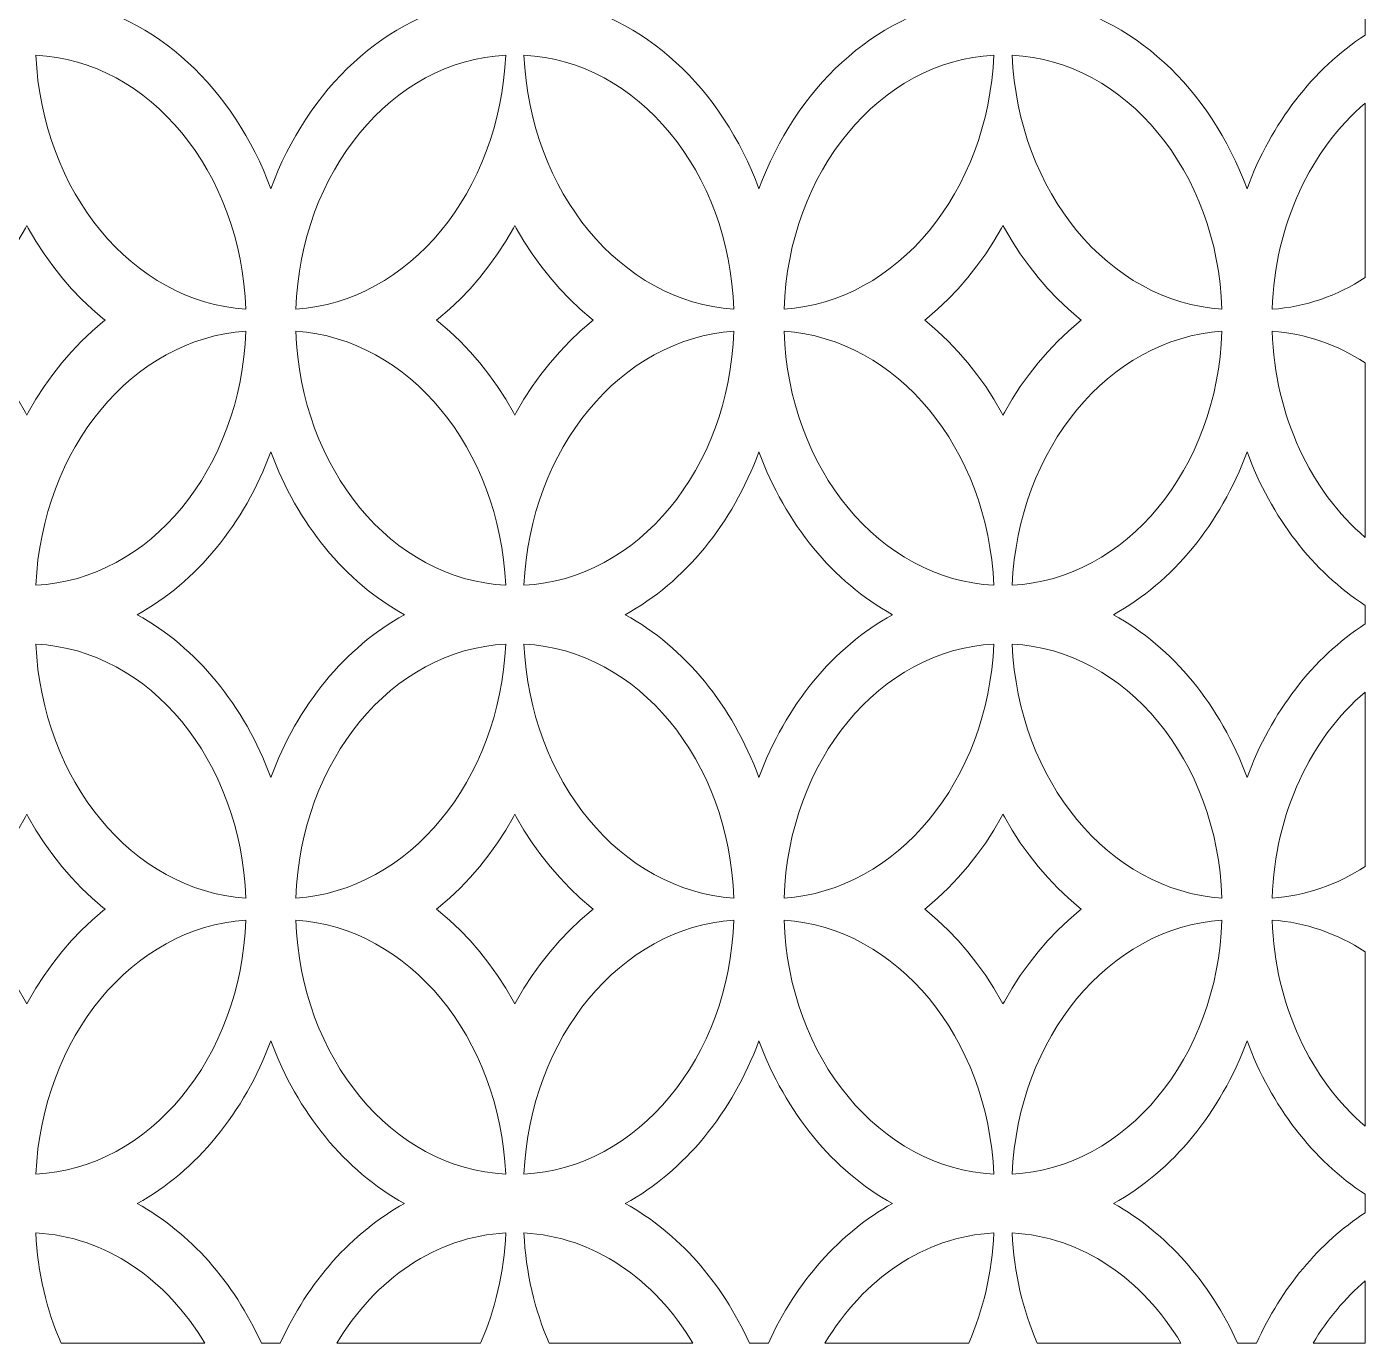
# Model space of a CAD drawing. Header units: millimetres. Extents: x -1200 to 1200, y -590 to 590.
# Drawn here: x 612 to 1200, y -590 to -12 of the extents above; entities that cross this region are included whole.
import ezdxf

# ---------------------------------------------------------------- set-up
doc = ezdxf.new("R2010")
doc.units = ezdxf.units.MM
doc.header["$MEASUREMENT"] = 0
doc.layers.add('Layer 1', color=7, linetype='Continuous')

msp = doc.modelspace()

# ---------------------------------------------------------------- linework, layer by layer
at = {"layer": 'Layer 1', "color": 250, "lineweight": 20}
for points, knots in [([(719.4251, 82.8927), (735.6529, 38.8588), (769.8678, 6.655), (810.757, -0.0266), (769.8701, -6.706), (735.6535, -38.9105), (719.4251, -82.9459), (703.1967, -38.9105), (668.9758, -6.706), (628.0932, -0.0266), (628.0932, -0.0266), (628.0847, -0.0266), (628.0847, -0.0266), (668.9758, 6.6528), (703.1967, 38.8573), (719.4251, 82.8927)], [0, 0, 0, 0, 0.2, 0.2, 0.2, 0.4, 0.4, 0.4, 0.6, 0.6, 0.6, 0.8, 0.8, 0.8, 1, 1, 1, 1]), ([(933.7399, 82.8927), (949.9768, 38.8573), (984.1892, 6.6528), (1025.0803, -0.0266), (984.1892, -6.706), (949.9768, -38.9105), (933.7399, -82.9459), (917.5073, -38.9105), (883.2992, -6.706), (842.408, -0.0266), (883.2992, 6.6528), (917.5073, 38.8573), (933.7399, 82.8927)], [0, 0, 0, 0, 0.25, 0.25, 0.25, 0.5, 0.5, 0.5, 0.75, 0.75, 0.75, 1, 1, 1, 1]), ([(1199.95, 15.4279), (1199.95, 15.4279), (1199.95, -15.4811), (1199.95, -15.4811), (1177.0556, -30.3213), (1158.6985, -54.0862), (1148.059, -82.9459), (1131.8264, -38.9105), (1097.6183, -6.706), (1056.7229, -0.0266), (1097.6183, 6.6528), (1131.8264, 38.8573), (1148.059, 82.8927), (1158.6985, 54.0382), (1177.0556, 30.2681), (1199.95, 15.4279)], [0, 0, 0, 0, 0.2, 0.2, 0.2, 0.4, 0.4, 0.4, 0.6, 0.6, 0.6, 0.8, 0.8, 0.8, 1, 1, 1, 1]), ([(616.2579, -24.3336), (666.2237, -26.8009), (706.3728, -75.3993), (708.4167, -135.8957), (658.7647, -132.5922), (618.9804, -84.4325), (616.2579, -24.3336)], [0, 0, 0, 0, 0.5, 0.5, 0.5, 1, 1, 1, 1]), ([(730.4334, -135.8957), (732.4774, -75.3993), (772.6264, -26.8009), (822.5922, -24.3336), (819.8698, -84.4325), (780.0812, -132.5922), (730.4334, -135.8957)], [0, 0, 0, 0, 0.5, 0.5, 0.5, 1, 1, 1, 1]), ([(830.577, -24.3336), (880.5386, -26.8009), (920.6919, -75.3993), (922.7316, -135.8957), (873.0838, -132.5922), (833.2952, -84.4325), (830.577, -24.3336)], [0, 0, 0, 0, 0.5, 0.5, 0.5, 1, 1, 1, 1]), ([(944.7525, -135.8957), (946.7922, -75.3993), (986.9455, -26.8009), (1036.9071, -24.3336), (1034.1889, -84.4325), (994.4003, -132.5922), (944.7525, -135.8957)], [0, 0, 0, 0, 0.5, 0.5, 0.5, 1, 1, 1, 1]), ([(1044.892, -24.3336), (1094.8577, -26.8009), (1135.0068, -75.3993), (1137.0507, -135.8957), (1087.4029, -132.5922), (1047.6186, -84.4325), (1044.892, -24.3336)], [0, 0, 0, 0, 0.5, 0.5, 0.5, 1, 1, 1, 1]), ([(1159.0674, -135.8957), (1160.3353, -98.452), (1176.199, -65.5713), (1199.95, -45.3679), (1199.95, -45.3679), (1199.95, -121.9692), (1199.95, -121.9692), (1187.6696, -129.9906), (1173.8031, -134.915), (1159.0674, -135.8957)], [0, 0, 0, 0, 0.33333333, 0.33333333, 0.33333333, 0.66666667, 0.66666667, 0.66666667, 1, 1, 1, 1]), ([(645.7337, -139.9994), (645.7337, -139.9994), (646.6539, -140.7221), (646.6539, -140.7221), (646.6539, -140.7221), (645.7337, -141.4395), (645.7337, -141.4395), (645.7337, -141.4395), (640.9546, -145.5483), (640.9546, -145.5483), (640.9546, -145.5483), (636.3579, -149.9256), (636.3579, -149.9256), (636.3579, -149.9256), (631.9436, -154.5557), (631.9436, -154.5557), (631.9436, -154.5557), (627.7158, -159.4285), (627.7158, -159.4285), (627.7158, -159.4285), (623.6916, -164.5438), (623.6916, -164.5438), (623.6916, -164.5438), (619.8666, -169.8914), (619.8666, -169.8914), (619.8666, -169.8914), (616.2537, -175.4507), (616.2537, -175.4507), (616.2537, -175.4507), (612.857, -181.2319), (612.857, -181.2319), (612.857, -181.2319), (612.2634, -182.3572), (612.2634, -182.3572), (612.2634, -182.3572), (611.674, -181.2319), (611.674, -181.2319), (611.674, -181.2319), (608.2773, -175.4507), (608.2773, -175.4507), (608.2773, -175.4507), (604.6644, -169.8914), (604.6644, -169.8914), (604.6644, -169.8914), (600.8395, -164.5438), (600.8395, -164.5438), (600.8395, -164.5438), (596.811, -159.4285), (596.811, -159.4285), (596.811, -159.4285), (592.5832, -154.5505), (592.5832, -154.5505), (592.5832, -154.5505), (588.1731, -149.9256), (588.1731, -149.9256), (588.1731, -149.9256), (583.5722, -145.5483), (583.5722, -145.5483), (583.5722, -145.5483), (578.8016, -141.4395), (578.8016, -141.4395), (578.8016, -141.4395), (577.8772, -140.7221), (577.8772, -140.7221), (577.8772, -140.7221), (578.8016, -139.9994), (578.8016, -139.9994), (578.8016, -139.9994), (583.5722, -135.8957), (583.5722, -135.8957), (583.5722, -135.8957), (588.1731, -131.5237), (588.1731, -131.5237), (588.1731, -131.5237), (592.5832, -126.8987), (592.5832, -126.8987), (592.5832, -126.8987), (596.811, -122.0156), (596.811, -122.0156), (596.811, -122.0156), (600.8395, -116.8951), (600.8395, -116.8951), (600.8395, -116.8951), (604.6644, -111.5526), (604.6644, -111.5526), (604.6644, -111.5526), (608.2773, -105.9882), (608.2773, -105.9882), (608.2773, -105.9882), (611.674, -100.2122), (611.674, -100.2122), (611.674, -100.2122), (612.2634, -99.0972), (612.2634, -99.0972), (612.2634, -99.0972), (612.857, -100.2122), (612.857, -100.2122), (612.857, -100.2122), (616.2537, -105.9882), (616.2537, -105.9882), (616.2537, -105.9882), (619.8666, -111.5526), (619.8666, -111.5526), (619.8666, -111.5526), (623.6916, -116.9003), (623.6916, -116.9003), (623.6916, -116.9003), (627.7158, -122.0156), (627.7158, -122.0156), (627.7158, -122.0156), (631.9436, -126.8936), (631.9436, -126.8936), (631.9436, -126.8936), (636.3579, -131.5237), (636.3579, -131.5237), (636.3579, -131.5237), (640.9546, -135.8957), (640.9546, -135.8957), (640.9546, -135.8957), (645.7337, -139.9994), (645.7337, -139.9994)], [0, 0, 0, 0, 0.025, 0.025, 0.025, 0.05, 0.05, 0.05, 0.075, 0.075, 0.075, 0.1, 0.1, 0.1, 0.125, 0.125, 0.125, 0.15, 0.15, 0.15, 0.175, 0.175, 0.175, 0.2, 0.2, 0.2, 0.225, 0.225, 0.225, 0.25, 0.25, 0.25, 0.275, 0.275, 0.275, 0.3, 0.3, 0.3, 0.325, 0.325, 0.325, 0.35, 0.35, 0.35, 0.375, 0.375, 0.375, 0.4, 0.4, 0.4, 0.425, 0.425, 0.425, 0.45, 0.45, 0.45, 0.475, 0.475, 0.475, 0.5, 0.5, 0.5, 0.525, 0.525, 0.525, 0.55, 0.55, 0.55, 0.575, 0.575, 0.575, 0.6, 0.6, 0.6, 0.625, 0.625, 0.625, 0.65, 0.65, 0.65, 0.675, 0.675, 0.675, 0.7, 0.7, 0.7, 0.725, 0.725, 0.725, 0.75, 0.75, 0.75, 0.775, 0.775, 0.775, 0.8, 0.8, 0.8, 0.825, 0.825, 0.825, 0.85, 0.85, 0.85, 0.875, 0.875, 0.875, 0.9, 0.9, 0.9, 0.925, 0.925, 0.925, 0.95, 0.95, 0.95, 0.975, 0.975, 0.975, 1, 1, 1, 1]), ([(860.0486, -139.9994), (860.0486, -139.9994), (860.9687, -140.7221), (860.9687, -140.7221), (860.9687, -140.7221), (860.0486, -141.4395), (860.0486, -141.4395), (860.0486, -141.4395), (855.2737, -145.5483), (855.2737, -145.5483), (855.2737, -145.5483), (850.6771, -149.9256), (850.6771, -149.9256), (850.6771, -149.9256), (846.2584, -154.5557), (846.2584, -154.5557), (846.2584, -154.5557), (842.0391, -159.4285), (842.0391, -159.4285), (842.0391, -159.4285), (838.0107, -164.5438), (838.0107, -164.5438), (838.0107, -164.5438), (834.1815, -169.8914), (834.1815, -169.8914), (834.1815, -169.8914), (830.5686, -175.4507), (830.5686, -175.4507), (830.5686, -175.4507), (827.1762, -181.2319), (827.1762, -181.2319), (827.1762, -181.2319), (826.5825, -182.3572), (826.5825, -182.3572), (826.5825, -182.3572), (825.9889, -181.2319), (825.9889, -181.2319), (825.9889, -181.2319), (822.5964, -175.4507), (822.5964, -175.4507), (822.5964, -175.4507), (818.9835, -169.8914), (818.9835, -169.8914), (818.9835, -169.8914), (815.1628, -164.5438), (815.1628, -164.5438), (815.1628, -164.5438), (811.1344, -159.4285), (811.1344, -159.4285), (811.1344, -159.4285), (806.9066, -154.5505), (806.9066, -154.5505), (806.9066, -154.5505), (802.4922, -149.9256), (802.4922, -149.9256), (802.4922, -149.9256), (797.8913, -145.5483), (797.8913, -145.5483), (797.8913, -145.5483), (793.1165, -141.4395), (793.1165, -141.4395), (793.1165, -141.4395), (792.1963, -140.7221), (792.1963, -140.7221), (792.1963, -140.7221), (793.1165, -139.9994), (793.1165, -139.9994), (793.1165, -139.9994), (797.8955, -135.8957), (797.8955, -135.8957), (797.8955, -135.8957), (802.4922, -131.5237), (802.4922, -131.5237), (802.4922, -131.5237), (806.9066, -126.8987), (806.9066, -126.8987), (806.9066, -126.8987), (811.1344, -122.0156), (811.1344, -122.0156), (811.1344, -122.0156), (815.1628, -116.8951), (815.1628, -116.8951), (815.1628, -116.8951), (818.9835, -111.5526), (818.9835, -111.5526), (818.9835, -111.5526), (822.5964, -105.9882), (822.5964, -105.9882), (822.5964, -105.9882), (825.9889, -100.2122), (825.9889, -100.2122), (825.9889, -100.2122), (826.5825, -99.0972), (826.5825, -99.0972), (826.5825, -99.0972), (827.1762, -100.2122), (827.1762, -100.2122), (827.1762, -100.2122), (830.5686, -105.9882), (830.5686, -105.9882), (830.5686, -105.9882), (834.1815, -111.5526), (834.1815, -111.5526), (834.1815, -111.5526), (838.0107, -116.9003), (838.0107, -116.9003), (838.0107, -116.9003), (842.0391, -122.0156), (842.0391, -122.0156), (842.0391, -122.0156), (846.2584, -126.8936), (846.2584, -126.8936), (846.2584, -126.8936), (850.6771, -131.5237), (850.6771, -131.5237), (850.6771, -131.5237), (855.2737, -135.8957), (855.2737, -135.8957), (855.2737, -135.8957), (860.0486, -139.9994), (860.0486, -139.9994)], [0, 0, 0, 0, 0.025, 0.025, 0.025, 0.05, 0.05, 0.05, 0.075, 0.075, 0.075, 0.1, 0.1, 0.1, 0.125, 0.125, 0.125, 0.15, 0.15, 0.15, 0.175, 0.175, 0.175, 0.2, 0.2, 0.2, 0.225, 0.225, 0.225, 0.25, 0.25, 0.25, 0.275, 0.275, 0.275, 0.3, 0.3, 0.3, 0.325, 0.325, 0.325, 0.35, 0.35, 0.35, 0.375, 0.375, 0.375, 0.4, 0.4, 0.4, 0.425, 0.425, 0.425, 0.45, 0.45, 0.45, 0.475, 0.475, 0.475, 0.5, 0.5, 0.5, 0.525, 0.525, 0.525, 0.55, 0.55, 0.55, 0.575, 0.575, 0.575, 0.6, 0.6, 0.6, 0.625, 0.625, 0.625, 0.65, 0.65, 0.65, 0.675, 0.675, 0.675, 0.7, 0.7, 0.7, 0.725, 0.725, 0.725, 0.75, 0.75, 0.75, 0.775, 0.775, 0.775, 0.8, 0.8, 0.8, 0.825, 0.825, 0.825, 0.85, 0.85, 0.85, 0.875, 0.875, 0.875, 0.9, 0.9, 0.9, 0.925, 0.925, 0.925, 0.95, 0.95, 0.95, 0.975, 0.975, 0.975, 1, 1, 1, 1]), ([(1074.3634, -139.9994), (1074.3634, -139.9994), (1075.2878, -140.7221), (1075.2878, -140.7221), (1075.2878, -140.7221), (1074.3634, -141.4395), (1074.3634, -141.4395), (1074.3634, -141.4395), (1069.5928, -145.5483), (1069.5928, -145.5483), (1069.5928, -145.5483), (1064.9962, -149.9256), (1064.9962, -149.9256), (1064.9962, -149.9256), (1060.5775, -154.5557), (1060.5775, -154.5557), (1060.5775, -154.5557), (1056.354, -159.4285), (1056.354, -159.4285), (1056.354, -159.4285), (1052.3255, -164.5438), (1052.3255, -164.5438), (1052.3255, -164.5438), (1048.5049, -169.8914), (1048.5049, -169.8914), (1048.5049, -169.8914), (1044.892, -175.4507), (1044.892, -175.4507), (1044.892, -175.4507), (1041.4953, -181.2319), (1041.4953, -181.2319), (1041.4953, -181.2319), (1040.9016, -182.3572), (1040.9016, -182.3572), (1040.9016, -182.3572), (1040.308, -181.2319), (1040.308, -181.2319), (1040.308, -181.2319), (1036.9113, -175.4507), (1036.9113, -175.4507), (1036.9113, -175.4507), (1033.3026, -169.8914), (1033.3026, -169.8914), (1033.3026, -169.8914), (1029.4777, -164.5438), (1029.4777, -164.5438), (1029.4777, -164.5438), (1025.4492, -159.4285), (1025.4492, -159.4285), (1025.4492, -159.4285), (1021.2214, -154.5505), (1021.2214, -154.5505), (1021.2214, -154.5505), (1016.8071, -149.9256), (1016.8071, -149.9256), (1016.8071, -149.9256), (1012.2104, -145.5483), (1012.2104, -145.5483), (1012.2104, -145.5483), (1007.4356, -141.4395), (1007.4356, -141.4395), (1007.4356, -141.4395), (1006.5112, -140.7221), (1006.5112, -140.7221), (1006.5112, -140.7221), (1007.4356, -139.9994), (1007.4356, -139.9994), (1007.4356, -139.9994), (1012.2104, -135.8957), (1012.2104, -135.8957), (1012.2104, -135.8957), (1016.8071, -131.5237), (1016.8071, -131.5237), (1016.8071, -131.5237), (1021.2214, -126.8987), (1021.2214, -126.8987), (1021.2214, -126.8987), (1025.4492, -122.0156), (1025.4492, -122.0156), (1025.4492, -122.0156), (1029.4777, -116.8951), (1029.4777, -116.8951), (1029.4777, -116.8951), (1033.3026, -111.5526), (1033.3026, -111.5526), (1033.3026, -111.5526), (1036.9113, -105.9882), (1036.9113, -105.9882), (1036.9113, -105.9882), (1040.308, -100.2122), (1040.308, -100.2122), (1040.308, -100.2122), (1040.9016, -99.0972), (1040.9016, -99.0972), (1040.9016, -99.0972), (1041.4953, -100.2122), (1041.4953, -100.2122), (1041.4953, -100.2122), (1044.892, -105.9882), (1044.892, -105.9882), (1044.892, -105.9882), (1048.5006, -111.5526), (1048.5006, -111.5526), (1048.5006, -111.5526), (1052.3255, -116.9003), (1052.3255, -116.9003), (1052.3255, -116.9003), (1056.354, -122.0156), (1056.354, -122.0156), (1056.354, -122.0156), (1060.5775, -126.8936), (1060.5775, -126.8936), (1060.5775, -126.8936), (1064.9962, -131.5237), (1064.9962, -131.5237), (1064.9962, -131.5237), (1069.5928, -135.8957), (1069.5928, -135.8957), (1069.5928, -135.8957), (1074.3634, -139.9994), (1074.3634, -139.9994)], [0, 0, 0, 0, 0.025, 0.025, 0.025, 0.05, 0.05, 0.05, 0.075, 0.075, 0.075, 0.1, 0.1, 0.1, 0.125, 0.125, 0.125, 0.15, 0.15, 0.15, 0.175, 0.175, 0.175, 0.2, 0.2, 0.2, 0.225, 0.225, 0.225, 0.25, 0.25, 0.25, 0.275, 0.275, 0.275, 0.3, 0.3, 0.3, 0.325, 0.325, 0.325, 0.35, 0.35, 0.35, 0.375, 0.375, 0.375, 0.4, 0.4, 0.4, 0.425, 0.425, 0.425, 0.45, 0.45, 0.45, 0.475, 0.475, 0.475, 0.5, 0.5, 0.5, 0.525, 0.525, 0.525, 0.55, 0.55, 0.55, 0.575, 0.575, 0.575, 0.6, 0.6, 0.6, 0.625, 0.625, 0.625, 0.65, 0.65, 0.65, 0.675, 0.675, 0.675, 0.7, 0.7, 0.7, 0.725, 0.725, 0.725, 0.75, 0.75, 0.75, 0.775, 0.775, 0.775, 0.8, 0.8, 0.8, 0.825, 0.825, 0.825, 0.85, 0.85, 0.85, 0.875, 0.875, 0.875, 0.9, 0.9, 0.9, 0.925, 0.925, 0.925, 0.95, 0.95, 0.95, 0.975, 0.975, 0.975, 1, 1, 1, 1]), ([(708.4167, -145.5586), (706.377, -206.0447), (666.2237, -254.6432), (616.2579, -257.1105), (618.9804, -197.0116), (658.7647, -148.8468), (708.4167, -145.5586)], [0, 0, 0, 0, 0.5, 0.5, 0.5, 1, 1, 1, 1]), ([(730.4334, -145.5586), (780.0812, -148.8468), (819.8698, -197.0116), (822.5922, -257.1105), (772.6264, -254.6432), (732.4774, -206.0447), (730.4334, -145.5586)], [0, 0, 0, 0, 0.5, 0.5, 0.5, 1, 1, 1, 1]), ([(922.7316, -145.5586), (920.6919, -206.0447), (880.5386, -254.6432), (830.577, -257.1105), (833.2952, -197.0116), (873.0838, -148.8468), (922.7316, -145.5586)], [0, 0, 0, 0, 0.5, 0.5, 0.5, 1, 1, 1, 1]), ([(944.7525, -145.5586), (994.4046, -148.8468), (1034.1889, -197.0116), (1036.9071, -257.1105), (986.9455, -254.6432), (946.7922, -206.0447), (944.7525, -145.5586)], [0, 0, 0, 0, 0.5, 0.5, 0.5, 1, 1, 1, 1]), ([(1044.892, -257.1105), (1047.6186, -197.0116), (1087.4029, -148.8468), (1137.0507, -145.5586), (1135.0068, -206.0447), (1094.8577, -254.6432), (1044.892, -257.1105)], [0, 0, 0, 0, 0.5, 0.5, 0.5, 1, 1, 1, 1]), ([(1159.0674, -145.5586), (1173.8031, -146.5394), (1187.6696, -151.4637), (1199.95, -159.4801), (1199.95, -159.4801), (1199.95, -236.0813), (1199.95, -236.0813), (1176.199, -215.8677), (1160.3353, -182.9921), (1159.0674, -145.5586)], [0, 0, 0, 0, 0.33333333, 0.33333333, 0.33333333, 0.66666667, 0.66666667, 0.66666667, 1, 1, 1, 1]), ([(719.4251, -198.5137), (731.0949, -230.171), (752.0557, -255.6962), (778.1009, -270.0409), (752.0557, -284.3803), (731.0949, -309.921), (719.4251, -341.5681), (707.7552, -309.921), (686.7987, -284.3803), (660.7493, -270.0409), (686.7987, -255.6962), (707.7552, -230.171), (719.4251, -198.5137)], [0, 0, 0, 0, 0.25, 0.25, 0.25, 0.5, 0.5, 0.5, 0.75, 0.75, 0.75, 1, 1, 1, 1]), ([(875.0684, -270.0409), (901.1135, -255.6962), (922.0743, -230.171), (933.7399, -198.5137), (945.414, -230.171), (966.3706, -255.6962), (992.42, -270.0409), (966.3706, -284.3803), (945.414, -309.921), (933.7399, -341.5681), (922.0743, -309.921), (901.1135, -284.3803), (875.0684, -270.0409)], [0, 0, 0, 0, 0.25, 0.25, 0.25, 0.5, 0.5, 0.5, 0.75, 0.75, 0.75, 1, 1, 1, 1]), ([(1199.95, -265.9733), (1199.95, -265.9733), (1199.95, -274.1084), (1199.95, -274.1084), (1177.0513, -288.9537), (1158.6985, -312.7187), (1148.059, -341.5681), (1136.3892, -309.921), (1115.4284, -284.3803), (1089.3833, -270.0409), (1115.4284, -255.6962), (1136.3892, -230.171), (1148.059, -198.5137), (1158.6985, -227.3733), (1177.0513, -251.1332), (1199.95, -265.9733)], [0, 0, 0, 0, 0.2, 0.2, 0.2, 0.4, 0.4, 0.4, 0.6, 0.6, 0.6, 0.8, 0.8, 0.8, 1, 1, 1, 1]), ([(616.2579, -282.966), (666.2237, -285.4386), (706.3728, -334.037), (708.4167, -394.5282), (658.7647, -391.2298), (618.9804, -343.065), (616.2579, -282.966)], [0, 0, 0, 0, 0.5, 0.5, 0.5, 1, 1, 1, 1]), ([(730.4334, -394.5282), (732.4774, -334.0422), (772.6264, -285.4386), (822.5922, -282.966), (819.8698, -343.065), (780.0812, -391.2298), (730.4334, -394.5282)], [0, 0, 0, 0, 0.5, 0.5, 0.5, 1, 1, 1, 1]), ([(830.577, -282.966), (880.5386, -285.4386), (920.6919, -334.037), (922.7316, -394.5282), (873.0838, -391.2298), (833.2952, -343.065), (830.577, -282.966)], [0, 0, 0, 0, 0.5, 0.5, 0.5, 1, 1, 1, 1]), ([(944.7525, -394.5282), (946.7922, -334.0422), (986.9455, -285.4386), (1036.9071, -282.966), (1034.1889, -343.065), (994.4003, -391.2298), (944.7525, -394.5282)], [0, 0, 0, 0, 0.5, 0.5, 0.5, 1, 1, 1, 1]), ([(1044.892, -282.966), (1094.8577, -285.4386), (1135.0068, -334.037), (1137.0507, -394.5282), (1087.4029, -391.2298), (1047.6186, -343.065), (1044.892, -282.966)], [0, 0, 0, 0, 0.5, 0.5, 0.5, 1, 1, 1, 1]), ([(1159.0674, -394.5282), (1160.3353, -357.0896), (1176.199, -324.214), (1199.95, -304.0056), (1199.95, -304.0056), (1199.95, -380.6016), (1199.95, -380.6016), (1187.6696, -388.6231), (1173.8031, -393.5475), (1159.0674, -394.5282)], [0, 0, 0, 0, 0.33333333, 0.33333333, 0.33333333, 0.66666667, 0.66666667, 0.66666667, 1, 1, 1, 1]), ([(645.7337, -398.6422), (645.7337, -398.6422), (646.6539, -399.3597), (646.6539, -399.3597), (646.6539, -399.3597), (645.7337, -400.072), (645.7337, -400.072), (645.7337, -400.072), (640.9546, -404.1808), (640.9546, -404.1808), (640.9546, -404.1808), (636.3579, -408.558), (636.3579, -408.558), (636.3579, -408.558), (631.9436, -413.1881), (631.9436, -413.1881), (631.9436, -413.1881), (627.7158, -418.0661), (627.7158, -418.0661), (627.7158, -418.0661), (623.6916, -423.1814), (623.6916, -423.1814), (623.6916, -423.1814), (619.8666, -428.5239), (619.8666, -428.5239), (619.8666, -428.5239), (616.2537, -434.0883), (616.2537, -434.0883), (616.2537, -434.0883), (612.857, -439.8695), (612.857, -439.8695), (612.857, -439.8695), (612.2634, -440.9845), (612.2634, -440.9845), (612.2634, -440.9845), (611.674, -439.8695), (611.674, -439.8695), (611.674, -439.8695), (608.2773, -434.0883), (608.2773, -434.0883), (608.2773, -434.0883), (604.6644, -428.5239), (604.6644, -428.5239), (604.6644, -428.5239), (600.8395, -423.1814), (600.8395, -423.1814), (600.8395, -423.1814), (596.811, -418.0661), (596.811, -418.0661), (596.811, -418.0661), (592.5832, -413.1881), (592.5832, -413.1881), (592.5832, -413.1881), (588.1731, -408.558), (588.1731, -408.558), (588.1731, -408.558), (583.5722, -404.1808), (583.5722, -404.1808), (583.5722, -404.1808), (578.8016, -400.072), (578.8016, -400.072), (578.8016, -400.072), (577.8772, -399.3597), (577.8772, -399.3597), (577.8772, -399.3597), (578.8016, -398.6422), (578.8016, -398.6422), (578.8016, -398.6422), (583.5722, -394.5282), (583.5722, -394.5282), (583.5722, -394.5282), (588.1731, -390.1613), (588.1731, -390.1613), (588.1731, -390.1613), (592.5832, -385.5312), (592.5832, -385.5312), (592.5832, -385.5312), (596.811, -380.6481), (596.811, -380.6481), (596.811, -380.6481), (600.8395, -375.5379), (600.8395, -375.5379), (600.8395, -375.5379), (604.6644, -370.1903), (604.6644, -370.1903), (604.6644, -370.1903), (608.2773, -364.6258), (608.2773, -364.6258), (608.2773, -364.6258), (611.674, -358.8498), (611.674, -358.8498), (611.674, -358.8498), (612.2634, -357.7297), (612.2634, -357.7297), (612.2634, -357.7297), (612.857, -358.8498), (612.857, -358.8498), (612.857, -358.8498), (616.2537, -364.6207), (616.2537, -364.6207), (616.2537, -364.6207), (619.8666, -370.1903), (619.8666, -370.1903), (619.8666, -370.1903), (623.6916, -375.5379), (623.6916, -375.5379), (623.6916, -375.5379), (627.7158, -380.6481), (627.7158, -380.6481), (627.7158, -380.6481), (631.9436, -385.526), (631.9436, -385.526), (631.9436, -385.526), (636.3579, -390.1562), (636.3579, -390.1562), (636.3579, -390.1562), (640.9546, -394.5282), (640.9546, -394.5282), (640.9546, -394.5282), (645.7337, -398.6422), (645.7337, -398.6422)], [0, 0, 0, 0, 0.025, 0.025, 0.025, 0.05, 0.05, 0.05, 0.075, 0.075, 0.075, 0.1, 0.1, 0.1, 0.125, 0.125, 0.125, 0.15, 0.15, 0.15, 0.175, 0.175, 0.175, 0.2, 0.2, 0.2, 0.225, 0.225, 0.225, 0.25, 0.25, 0.25, 0.275, 0.275, 0.275, 0.3, 0.3, 0.3, 0.325, 0.325, 0.325, 0.35, 0.35, 0.35, 0.375, 0.375, 0.375, 0.4, 0.4, 0.4, 0.425, 0.425, 0.425, 0.45, 0.45, 0.45, 0.475, 0.475, 0.475, 0.5, 0.5, 0.5, 0.525, 0.525, 0.525, 0.55, 0.55, 0.55, 0.575, 0.575, 0.575, 0.6, 0.6, 0.6, 0.625, 0.625, 0.625, 0.65, 0.65, 0.65, 0.675, 0.675, 0.675, 0.7, 0.7, 0.7, 0.725, 0.725, 0.725, 0.75, 0.75, 0.75, 0.775, 0.775, 0.775, 0.8, 0.8, 0.8, 0.825, 0.825, 0.825, 0.85, 0.85, 0.85, 0.875, 0.875, 0.875, 0.9, 0.9, 0.9, 0.925, 0.925, 0.925, 0.95, 0.95, 0.95, 0.975, 0.975, 0.975, 1, 1, 1, 1]), ([(860.0486, -398.6422), (860.0486, -398.6422), (860.9687, -399.3597), (860.9687, -399.3597), (860.9687, -399.3597), (860.0486, -400.072), (860.0486, -400.072), (860.0486, -400.072), (855.2737, -404.1808), (855.2737, -404.1808), (855.2737, -404.1808), (850.6771, -408.558), (850.6771, -408.558), (850.6771, -408.558), (846.2584, -413.1881), (846.2584, -413.1881), (846.2584, -413.1881), (842.0391, -418.0661), (842.0391, -418.0661), (842.0391, -418.0661), (838.0107, -423.1814), (838.0107, -423.1814), (838.0107, -423.1814), (834.1815, -428.5239), (834.1815, -428.5239), (834.1815, -428.5239), (830.5686, -434.0883), (830.5686, -434.0883), (830.5686, -434.0883), (827.1762, -439.8695), (827.1762, -439.8695), (827.1762, -439.8695), (826.5825, -440.9845), (826.5825, -440.9845), (826.5825, -440.9845), (825.9889, -439.8695), (825.9889, -439.8695), (825.9889, -439.8695), (822.5964, -434.0883), (822.5964, -434.0883), (822.5964, -434.0883), (818.9835, -428.5239), (818.9835, -428.5239), (818.9835, -428.5239), (815.1628, -423.1814), (815.1628, -423.1814), (815.1628, -423.1814), (811.1344, -418.0661), (811.1344, -418.0661), (811.1344, -418.0661), (806.9066, -413.1881), (806.9066, -413.1881), (806.9066, -413.1881), (802.4922, -408.558), (802.4922, -408.558), (802.4922, -408.558), (797.8913, -404.1808), (797.8913, -404.1808), (797.8913, -404.1808), (793.1165, -400.072), (793.1165, -400.072), (793.1165, -400.072), (792.1963, -399.3597), (792.1963, -399.3597), (792.1963, -399.3597), (793.1165, -398.6422), (793.1165, -398.6422), (793.1165, -398.6422), (797.8955, -394.5282), (797.8955, -394.5282), (797.8955, -394.5282), (802.4922, -390.1613), (802.4922, -390.1613), (802.4922, -390.1613), (806.9066, -385.5312), (806.9066, -385.5312), (806.9066, -385.5312), (811.1344, -380.6481), (811.1344, -380.6481), (811.1344, -380.6481), (815.1628, -375.5379), (815.1628, -375.5379), (815.1628, -375.5379), (818.9835, -370.1903), (818.9835, -370.1903), (818.9835, -370.1903), (822.5964, -364.6258), (822.5964, -364.6258), (822.5964, -364.6258), (825.9889, -358.8498), (825.9889, -358.8498), (825.9889, -358.8498), (826.5825, -357.7297), (826.5825, -357.7297), (826.5825, -357.7297), (827.1762, -358.8498), (827.1762, -358.8498), (827.1762, -358.8498), (830.5686, -364.6207), (830.5686, -364.6207), (830.5686, -364.6207), (834.1815, -370.1903), (834.1815, -370.1903), (834.1815, -370.1903), (838.0107, -375.5379), (838.0107, -375.5379), (838.0107, -375.5379), (842.0391, -380.6481), (842.0391, -380.6481), (842.0391, -380.6481), (846.2584, -385.526), (846.2584, -385.526), (846.2584, -385.526), (850.6771, -390.1562), (850.6771, -390.1562), (850.6771, -390.1562), (855.2737, -394.5282), (855.2737, -394.5282), (855.2737, -394.5282), (860.0486, -398.6422), (860.0486, -398.6422)], [0, 0, 0, 0, 0.025, 0.025, 0.025, 0.05, 0.05, 0.05, 0.075, 0.075, 0.075, 0.1, 0.1, 0.1, 0.125, 0.125, 0.125, 0.15, 0.15, 0.15, 0.175, 0.175, 0.175, 0.2, 0.2, 0.2, 0.225, 0.225, 0.225, 0.25, 0.25, 0.25, 0.275, 0.275, 0.275, 0.3, 0.3, 0.3, 0.325, 0.325, 0.325, 0.35, 0.35, 0.35, 0.375, 0.375, 0.375, 0.4, 0.4, 0.4, 0.425, 0.425, 0.425, 0.45, 0.45, 0.45, 0.475, 0.475, 0.475, 0.5, 0.5, 0.5, 0.525, 0.525, 0.525, 0.55, 0.55, 0.55, 0.575, 0.575, 0.575, 0.6, 0.6, 0.6, 0.625, 0.625, 0.625, 0.65, 0.65, 0.65, 0.675, 0.675, 0.675, 0.7, 0.7, 0.7, 0.725, 0.725, 0.725, 0.75, 0.75, 0.75, 0.775, 0.775, 0.775, 0.8, 0.8, 0.8, 0.825, 0.825, 0.825, 0.85, 0.85, 0.85, 0.875, 0.875, 0.875, 0.9, 0.9, 0.9, 0.925, 0.925, 0.925, 0.95, 0.95, 0.95, 0.975, 0.975, 0.975, 1, 1, 1, 1]), ([(1074.3634, -398.6422), (1074.3634, -398.6422), (1075.2878, -399.3597), (1075.2878, -399.3597), (1075.2878, -399.3597), (1074.3634, -400.072), (1074.3634, -400.072), (1074.3634, -400.072), (1069.5928, -404.1808), (1069.5928, -404.1808), (1069.5928, -404.1808), (1064.9962, -408.558), (1064.9962, -408.558), (1064.9962, -408.558), (1060.5775, -413.1881), (1060.5775, -413.1881), (1060.5775, -413.1881), (1056.354, -418.0661), (1056.354, -418.0661), (1056.354, -418.0661), (1052.3255, -423.1814), (1052.3255, -423.1814), (1052.3255, -423.1814), (1048.5049, -428.5239), (1048.5049, -428.5239), (1048.5049, -428.5239), (1044.892, -434.0883), (1044.892, -434.0883), (1044.892, -434.0883), (1041.4953, -439.8695), (1041.4953, -439.8695), (1041.4953, -439.8695), (1040.9016, -440.9845), (1040.9016, -440.9845), (1040.9016, -440.9845), (1040.308, -439.8695), (1040.308, -439.8695), (1040.308, -439.8695), (1036.9113, -434.0883), (1036.9113, -434.0883), (1036.9113, -434.0883), (1033.3026, -428.5239), (1033.3026, -428.5239), (1033.3026, -428.5239), (1029.4777, -423.1814), (1029.4777, -423.1814), (1029.4777, -423.1814), (1025.4492, -418.0661), (1025.4492, -418.0661), (1025.4492, -418.0661), (1021.2214, -413.1881), (1021.2214, -413.1881), (1021.2214, -413.1881), (1016.8071, -408.558), (1016.8071, -408.558), (1016.8071, -408.558), (1012.2104, -404.1808), (1012.2104, -404.1808), (1012.2104, -404.1808), (1007.4356, -400.072), (1007.4356, -400.072), (1007.4356, -400.072), (1006.5112, -399.3597), (1006.5112, -399.3597), (1006.5112, -399.3597), (1007.4356, -398.6422), (1007.4356, -398.6422), (1007.4356, -398.6422), (1012.2104, -394.5282), (1012.2104, -394.5282), (1012.2104, -394.5282), (1016.8071, -390.1613), (1016.8071, -390.1613), (1016.8071, -390.1613), (1021.2214, -385.5312), (1021.2214, -385.5312), (1021.2214, -385.5312), (1025.4492, -380.6481), (1025.4492, -380.6481), (1025.4492, -380.6481), (1029.4777, -375.5379), (1029.4777, -375.5379), (1029.4777, -375.5379), (1033.3026, -370.1903), (1033.3026, -370.1903), (1033.3026, -370.1903), (1036.9113, -364.6258), (1036.9113, -364.6258), (1036.9113, -364.6258), (1040.308, -358.8498), (1040.308, -358.8498), (1040.308, -358.8498), (1040.9016, -357.7297), (1040.9016, -357.7297), (1040.9016, -357.7297), (1041.4953, -358.8498), (1041.4953, -358.8498), (1041.4953, -358.8498), (1044.892, -364.6207), (1044.892, -364.6207), (1044.892, -364.6207), (1048.5006, -370.1903), (1048.5006, -370.1903), (1048.5006, -370.1903), (1052.3255, -375.5379), (1052.3255, -375.5379), (1052.3255, -375.5379), (1056.354, -380.6481), (1056.354, -380.6481), (1056.354, -380.6481), (1060.5775, -385.526), (1060.5775, -385.526), (1060.5775, -385.526), (1064.9962, -390.1562), (1064.9962, -390.1562), (1064.9962, -390.1562), (1069.5928, -394.5282), (1069.5928, -394.5282), (1069.5928, -394.5282), (1074.3634, -398.6422), (1074.3634, -398.6422)], [0, 0, 0, 0, 0.025, 0.025, 0.025, 0.05, 0.05, 0.05, 0.075, 0.075, 0.075, 0.1, 0.1, 0.1, 0.125, 0.125, 0.125, 0.15, 0.15, 0.15, 0.175, 0.175, 0.175, 0.2, 0.2, 0.2, 0.225, 0.225, 0.225, 0.25, 0.25, 0.25, 0.275, 0.275, 0.275, 0.3, 0.3, 0.3, 0.325, 0.325, 0.325, 0.35, 0.35, 0.35, 0.375, 0.375, 0.375, 0.4, 0.4, 0.4, 0.425, 0.425, 0.425, 0.45, 0.45, 0.45, 0.475, 0.475, 0.475, 0.5, 0.5, 0.5, 0.525, 0.525, 0.525, 0.55, 0.55, 0.55, 0.575, 0.575, 0.575, 0.6, 0.6, 0.6, 0.625, 0.625, 0.625, 0.65, 0.65, 0.65, 0.675, 0.675, 0.675, 0.7, 0.7, 0.7, 0.725, 0.725, 0.725, 0.75, 0.75, 0.75, 0.775, 0.775, 0.775, 0.8, 0.8, 0.8, 0.825, 0.825, 0.825, 0.85, 0.85, 0.85, 0.875, 0.875, 0.875, 0.9, 0.9, 0.9, 0.925, 0.925, 0.925, 0.95, 0.95, 0.95, 0.975, 0.975, 0.975, 1, 1, 1, 1]), ([(708.4167, -404.1912), (706.377, -464.6772), (666.2237, -513.2808), (616.2579, -515.7533), (618.9804, -455.6441), (658.7647, -407.4844), (708.4167, -404.1912)], [0, 0, 0, 0, 0.5, 0.5, 0.5, 1, 1, 1, 1]), ([(730.4334, -404.1912), (780.0812, -407.4844), (819.8698, -455.6544), (822.5922, -515.7533), (772.6264, -513.2808), (732.4774, -464.6772), (730.4334, -404.1912)], [0, 0, 0, 0, 0.5, 0.5, 0.5, 1, 1, 1, 1]), ([(922.7316, -404.1912), (920.6919, -464.6772), (880.5386, -513.2808), (830.577, -515.7533), (833.2952, -455.6441), (873.0838, -407.4844), (922.7316, -404.1912)], [0, 0, 0, 0, 0.5, 0.5, 0.5, 1, 1, 1, 1]), ([(944.7525, -404.1912), (994.4046, -407.4844), (1034.1889, -455.6544), (1036.9071, -515.7533), (986.9455, -513.2808), (946.7922, -464.6772), (944.7525, -404.1912)], [0, 0, 0, 0, 0.5, 0.5, 0.5, 1, 1, 1, 1]), ([(1044.892, -515.7533), (1047.6186, -455.6441), (1087.4029, -407.4844), (1137.0507, -404.1912), (1135.0068, -464.6772), (1094.8577, -513.2808), (1044.892, -515.7533)], [0, 0, 0, 0, 0.5, 0.5, 0.5, 1, 1, 1, 1]), ([(1159.0674, -404.1912), (1173.8031, -405.1719), (1187.6696, -410.0962), (1199.95, -418.1125), (1199.95, -418.1125), (1199.95, -494.7138), (1199.95, -494.7138), (1176.199, -474.5053), (1160.3353, -441.6297), (1159.0674, -404.1912)], [0, 0, 0, 0, 0.33333333, 0.33333333, 0.33333333, 0.66666667, 0.66666667, 0.66666667, 1, 1, 1, 1]), ([(719.4251, -457.1461), (731.0949, -488.7983), (752.0557, -514.3338), (778.1009, -528.6733), (754.9096, -541.4436), (735.7467, -563.0871), (723.5893, -590.0266), (723.5893, -590.0266), (715.2609, -590.0266), (715.2609, -590.0266), (703.1034, -563.0871), (683.9448, -541.4436), (660.7493, -528.6733), (686.7987, -514.3338), (707.7552, -488.7983), (719.4251, -457.1461)], [0, 0, 0, 0, 0.2, 0.2, 0.2, 0.4, 0.4, 0.4, 0.6, 0.6, 0.6, 0.8, 0.8, 0.8, 1, 1, 1, 1]), ([(933.7399, -457.1461), (945.414, -488.7983), (966.3706, -514.3338), (992.42, -528.6733), (969.2244, -541.4436), (950.0701, -563.0871), (937.9084, -590.0266), (937.9084, -590.0266), (929.5758, -590.0266), (929.5758, -590.0266), (917.4225, -563.0871), (898.2597, -541.4436), (875.0641, -528.6733), (901.1135, -514.3338), (922.0743, -488.7983), (933.7399, -457.1461)], [0, 0, 0, 0, 0.2, 0.2, 0.2, 0.4, 0.4, 0.4, 0.6, 0.6, 0.6, 0.8, 0.8, 0.8, 1, 1, 1, 1]), ([(1199.95, -524.6058), (1199.95, -524.6058), (1199.95, -532.7408), (1199.95, -532.7408), (1179.8077, -545.7951), (1163.1765, -565.7609), (1152.2232, -590.0266), (1152.2232, -590.0266), (1143.8949, -590.0266), (1143.8949, -590.0266), (1131.7374, -563.0871), (1112.5745, -541.4436), (1089.3833, -528.6733), (1115.4284, -514.3338), (1136.3892, -488.7983), (1148.059, -457.1461), (1158.6985, -486.0006), (1177.0556, -509.7656), (1199.95, -524.6058)], [0, 0, 0, 0, 0.16666667, 0.16666667, 0.16666667, 0.33333333, 0.33333333, 0.33333333, 0.5, 0.5, 0.5, 0.66666667, 0.66666667, 0.66666667, 0.83333333, 0.83333333, 0.83333333, 1, 1, 1, 1]), ([(616.2579, -541.5985), (646.8023, -543.1109), (673.6743, -561.8586), (690.42, -590.0266), (690.42, -590.0266), (627.3002, -590.0266), (627.3002, -590.0266), (620.9522, -575.4187), (617.0467, -559.0093), (616.2579, -541.5985)], [0, 0, 0, 0, 0.33333333, 0.33333333, 0.33333333, 0.66666667, 0.66666667, 0.66666667, 1, 1, 1, 1]), ([(822.5922, -541.5985), (821.8035, -559.0093), (817.898, -575.4187), (811.5499, -590.0266), (811.5499, -590.0266), (748.4301, -590.0266), (748.4301, -590.0266), (765.1758, -561.8586), (792.0478, -543.1109), (822.5922, -541.5985)], [0, 0, 0, 0, 0.33333333, 0.33333333, 0.33333333, 0.66666667, 0.66666667, 0.66666667, 1, 1, 1, 1]), ([(830.577, -541.5985), (861.1172, -543.1109), (887.9934, -561.8586), (904.7392, -590.0266), (904.7392, -590.0266), (841.6151, -590.0266), (841.6151, -590.0266), (835.267, -575.4187), (831.3658, -559.0093), (830.577, -541.5985)], [0, 0, 0, 0, 0.33333333, 0.33333333, 0.33333333, 0.66666667, 0.66666667, 0.66666667, 1, 1, 1, 1]), ([(1036.9071, -541.5985), (1036.1183, -559.0093), (1032.2171, -575.4187), (1025.869, -590.0266), (1025.869, -590.0266), (962.745, -590.0266), (962.745, -590.0266), (979.4907, -561.8586), (1006.367, -543.1109), (1036.9071, -541.5985)], [0, 0, 0, 0, 0.33333333, 0.33333333, 0.33333333, 0.66666667, 0.66666667, 0.66666667, 1, 1, 1, 1]), ([(1044.892, -541.5985), (1075.4363, -543.1109), (1102.3083, -561.8586), (1119.0541, -590.0266), (1119.0541, -590.0266), (1055.9384, -590.0266), (1055.9384, -590.0266), (1049.5904, -575.4187), (1045.6806, -559.0093), (1044.892, -541.5985)], [0, 0, 0, 0, 0.33333333, 0.33333333, 0.33333333, 0.66666667, 0.66666667, 0.66666667, 1, 1, 1, 1]), ([(1199.95, -562.638), (1199.95, -562.638), (1199.95, -590.0266), (1199.95, -590.0266), (1199.95, -590.0266), (1177.0683, -590.0266), (1177.0683, -590.0266), (1183.3739, -579.4243), (1191.1171, -570.1537), (1199.95, -562.638)], [0, 0, 0, 0, 0.33333333, 0.33333333, 0.33333333, 0.66666667, 0.66666667, 0.66666667, 1, 1, 1, 1])]:
    msp.add_open_spline(points, degree=3, knots=knots, dxfattribs=at)

doc.saveas('drawing.dxf')
